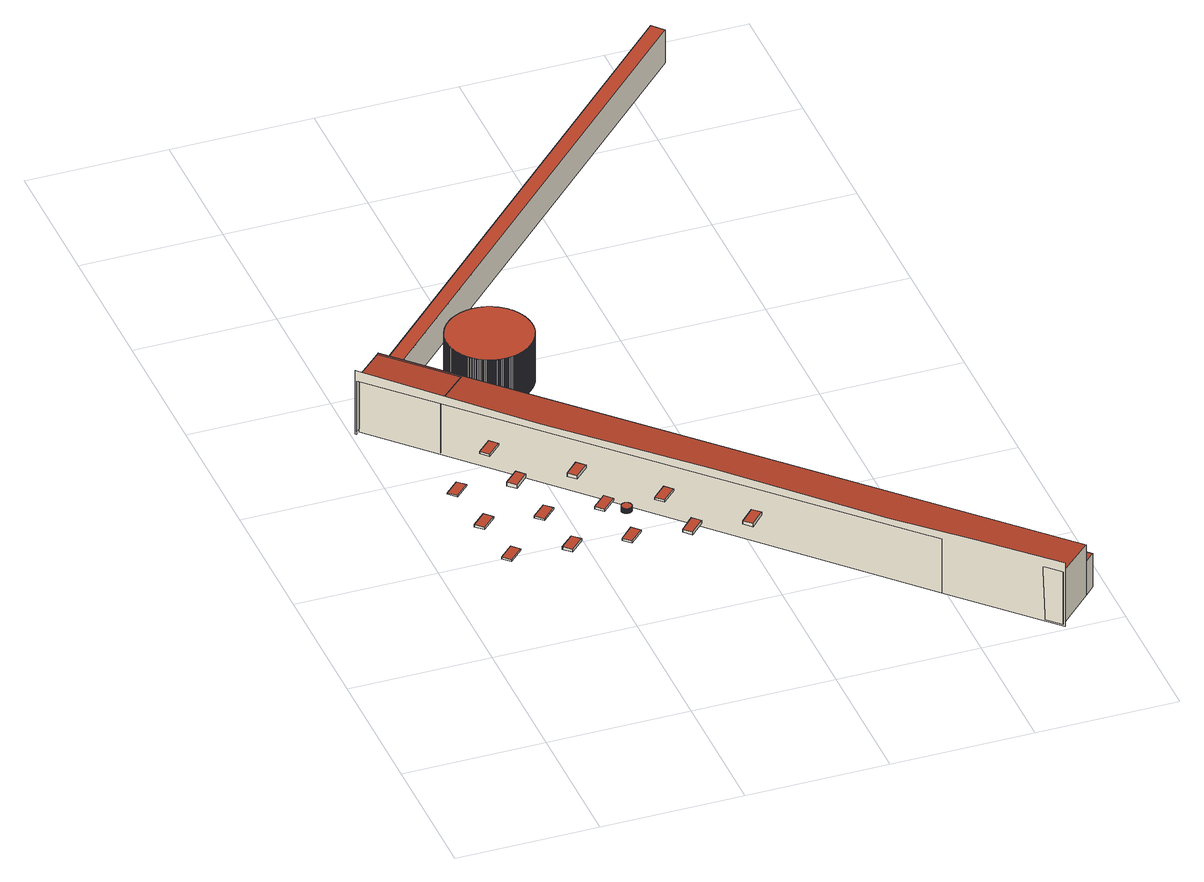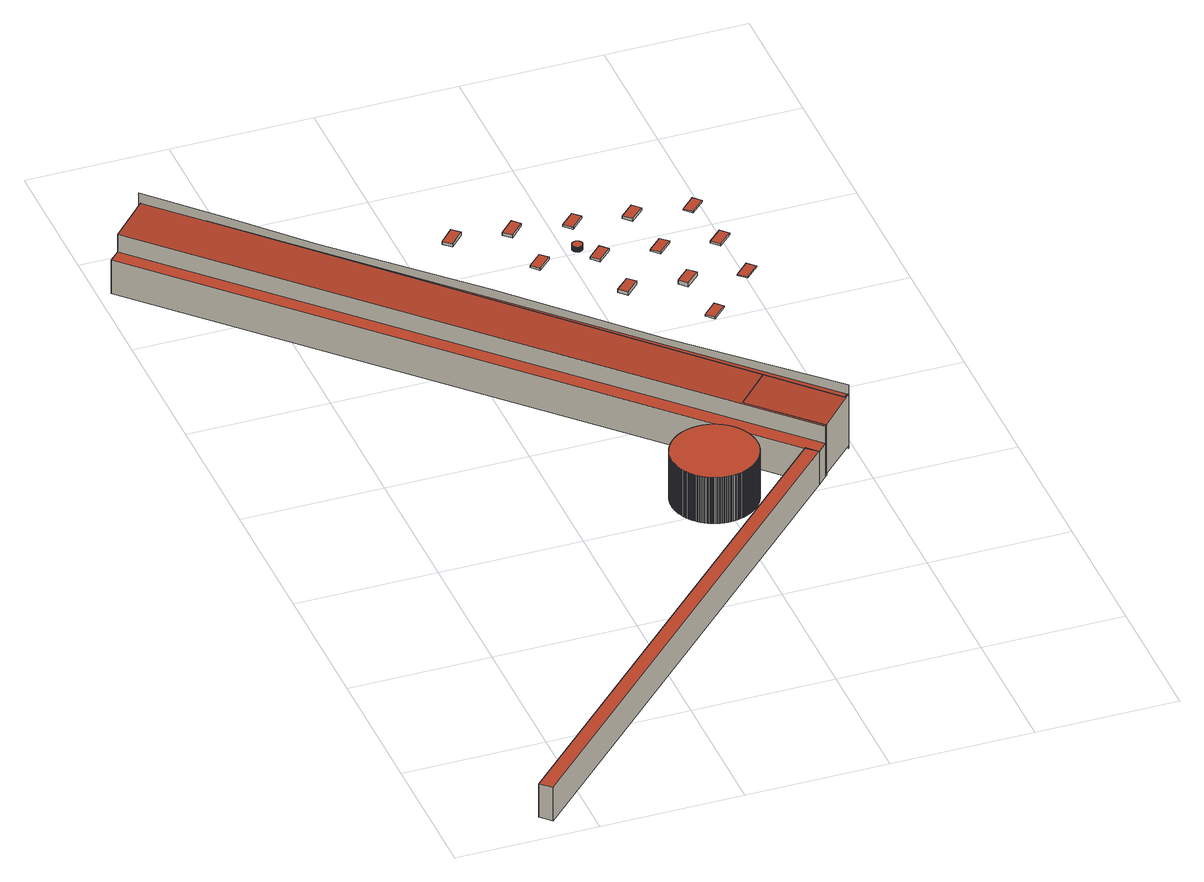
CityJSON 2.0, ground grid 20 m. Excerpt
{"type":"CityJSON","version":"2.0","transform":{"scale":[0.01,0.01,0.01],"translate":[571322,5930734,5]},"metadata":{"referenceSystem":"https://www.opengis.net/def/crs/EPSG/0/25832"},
"CityObjects":{
"building1":{"type":"Building","attributes":{"Grundfläche 2D":"11130.910381","Grundhöhe NN":"5.009"},"children":["building1-1","building1-2","building1-3","building1-4","building1-5","building1-6","building1-7","building1-8","building1-9","building1-10","building1-11","building1-12","building1-13","building1-14"],"geometry":[{"type":"MultiSurface","lod":"3","boundaries":[[[0,1,2,3,4,5]],[[2,1,6,3]],[[6,7,8,9,10,11,12,13,14,15,16,4,3]]],"semantics":{"surfaces":[{"type":"WallSurface"},{"type":"RoofSurface"}],"values":[0,1,0]}}]},
"building1-1":{"type":"BuildingInstallation","parents":["building1"],"geometry":[{"type":"MultiSurface","lod":"3","boundaries":[[[17,18,19,20]],[[20,19,21,22]],[[17,20,22,23]],[[18,17,23,24]],[[19,18,24,21]]],"semantics":{"surfaces":[{"type":"RoofSurface"},{"type":"WallSurface"}],"values":[0,1,1,1,1]}}]},
"building1-2":{"type":"BuildingInstallation","parents":["building1"],"geometry":[{"type":"MultiSurface","lod":"3","boundaries":[[[25,26,27,28]],[[28,27,29,30]],[[25,28,30,31]],[[26,25,31,32]],[[27,26,32,29]]],"semantics":{"surfaces":[{"type":"RoofSurface"},{"type":"WallSurface"}],"values":[0,1,1,1,1]}}]},
"building1-3":{"type":"BuildingInstallation","parents":["building1"],"geometry":[{"type":"MultiSurface","lod":"3","boundaries":[[[33,34,35,36]],[[36,35,37,38]],[[33,36,38,39]],[[34,33,39,40]],[[35,34,40,37]]],"semantics":{"surfaces":[{"type":"RoofSurface"},{"type":"WallSurface"}],"values":[0,1,1,1,1]}}]},
"building1-4":{"type":"BuildingInstallation","parents":["building1"],"geometry":[{"type":"MultiSurface","lod":"3","boundaries":[[[41,42,43,44]],[[44,43,45,46]],[[41,44,46,47]],[[42,41,47,48]],[[43,42,48,45]]],"semantics":{"surfaces":[{"type":"RoofSurface"},{"type":"WallSurface"}],"values":[0,1,1,1,1]}}]},
"building1-5":{"type":"BuildingInstallation","parents":["building1"],"geometry":[{"type":"MultiSurface","lod":"3","boundaries":[[[49,50,51,52]],[[52,51,53,54]],[[49,52,54,55]],[[50,49,55,56]],[[51,50,56,53]]],"semantics":{"surfaces":[{"type":"RoofSurface"},{"type":"WallSurface"}],"values":[0,1,1,1,1]}}]},
"building1-6":{"type":"BuildingInstallation","parents":["building1"],"geometry":[{"type":"MultiSurface","lod":"3","boundaries":[[[57,58,59,60]],[[60,59,61,62]],[[57,60,62,63]],[[58,57,63,64]],[[59,58,64,61]]],"semantics":{"surfaces":[{"type":"RoofSurface"},{"type":"WallSurface"}],"values":[0,1,1,1,1]}}]},
"building1-7":{"type":"BuildingInstallation","parents":["building1"],"geometry":[{"type":"MultiSurface","lod":"3","boundaries":[[[65,66,67,68]],[[68,67,69,70]],[[70,71,65,68]],[[71,72,66,65]],[[67,66,72,69]]],"semantics":{"surfaces":[{"type":"RoofSurface"},{"type":"WallSurface"}],"values":[0,1,1,1,1]}}]},
"building1-8":{"type":"BuildingInstallation","parents":["building1"],"geometry":[{"type":"MultiSurface","lod":"3","boundaries":[[[73,74,75,76]],[[76,75,77,78]],[[73,76,78,79]],[[74,73,79,80]],[[75,74,80,77]]],"semantics":{"surfaces":[{"type":"RoofSurface"},{"type":"WallSurface"}],"values":[0,1,1,1,1]}}]},
"building1-9":{"type":"BuildingInstallation","parents":["building1"],"geometry":[{"type":"MultiSurface","lod":"3","boundaries":[[[81,82,83,84]],[[84,83,85,86]],[[81,84,86,87]],[[82,81,87,88]],[[83,82,88,85]]],"semantics":{"surfaces":[{"type":"RoofSurface"},{"type":"WallSurface"}],"values":[0,1,1,1,1]}}]},
"building1-10":{"type":"BuildingInstallation","parents":["building1"],"geometry":[{"type":"MultiSurface","lod":"3","boundaries":[[[89,90,91,92,93,94,95,96,97,98,99,100,101,102,103,104,105,106,107,108,109,110,111,112,113,114,115,116,117,118,119,120,121,122,123,124,125,126,127,128,129,130,131,132,133,134,135,136,137,138,139,140,141,142,143,144,145,146,147,148,149,150,151,152,153,154,155,156,157,158,159,160,161,162,163,164,165,166,167,168,169,170,171,172,173,174,175,176,177,178,179,180,181,182,183,184,185,186,187,188,189,190,191,192,193,194,195,196,197,198,199,200,201,202,203,204,205,206,207,208,209,210,211,212,213,214,215,216,217,218,219,220,221,222,223,224,225,226,227,228,229,230,231,232,233,234,235,236,237,238,239,240,241,242,243,244,245,246,247,248,249,250,251]],[[252,253,92,91]],[[253,254,255,94,93,92]],[[255,256,257,96,95,94]],[[257,258,97,96]],[[259,260,240,239]],[[260,261,241,240]],[[261,262,242,241]],[[262,263,264,244,243,242]],[[264,265,266,246,245,244]],[[266,267,268,269,249,248,247,246]],[[269,270,250,249]],[[270,271,251,250]],[[271,272,89,251]],[[272,273,90,89]],[[273,252,91,90]],[[258,274,98,97]],[[274,275,99,98]],[[275,276,100,99]],[[276,277,101,100]],[[277,278,102,101]],[[278,279,103,102]],[[279,280,104,103]],[[280,281,105,104]],[[281,282,106,105]],[[282,283,107,106]],[[283,284,108,107]],[[284,285,109,108]],[[285,286,110,109]],[[286,287,111,110]],[[287,288,112,111]],[[288,289,113,112]],[[289,290,114,113]],[[290,291,292,116,115,114]],[[292,293,117,116]],[[293,294,295,119,118,117]],[[295,296,120,119]],[[296,297,121,120]],[[297,298,299,123,122,121]],[[299,300,124,123]],[[300,301,125,124]],[[301,302,126,125]],[[302,303,127,126]],[[303,304,128,127]],[[304,305,129,128]],[[305,306,130,129]],[[306,307,131,130]],[[307,308,132,131]],[[308,309,133,132]],[[309,310,134,133]],[[310,311,135,134]],[[311,312,136,135]],[[312,313,137,136]],[[313,314,138,137]],[[314,315,139,138]],[[315,316,140,139]],[[316,317,141,140]],[[317,318,142,141]],[[318,319,143,142]],[[319,320,144,143]],[[320,321,145,144]],[[321,322,146,145]],[[322,323,147,146]],[[323,324,148,147]],[[324,325,149,148]],[[325,326,150,149]],[[326,327,151,150]],[[327,328,152,151]],[[328,329,153,152]],[[329,330,154,153]],[[330,331,332,156,155,154]],[[332,333,157,156]],[[333,334,158,157]],[[334,335,159,158]],[[335,336,160,159]],[[336,337,338,162,161,160]],[[338,339,163,162]],[[339,340,164,163]],[[340,341,342,166,165,164]],[[342,343,344,168,167,166]],[[344,345,169,168]],[[345,346,170,169]],[[346,347,171,170]],[[347,348,172,171]],[[348,349,173,172]],[[349,350,351,175,174,173]],[[351,352,353,177,176,175]],[[353,354,178,177]],[[354,355,179,178]],[[355,356,180,179]],[[356,357,181,180]],[[357,358,182,181]],[[358,359,183,182]],[[359,360,184,183]],[[360,361,185,184]],[[361,362,186,185]],[[362,363,187,186]],[[363,364,188,187]],[[364,365,189,188]],[[365,366,190,189]],[[366,367,191,190]],[[367,368,192,191]],[[368,369,193,192]],[[369,370,194,193]],[[370,371,195,194]],[[371,372,196,195]],[[372,373,197,196]],[[373,374,198,197]],[[374,375,199,198]],[[375,376,200,199]],[[376,377,201,200]],[[377,378,202,201]],[[378,379,203,202]],[[379,380,381,205,204,203]],[[381,382,206,205]],[[382,383,207,206]],[[383,384,208,207]],[[384,385,209,208]],[[385,386,210,209]],[[386,387,211,210]],[[387,388,212,211]],[[388,389,390,214,213,212]],[[390,391,215,214]],[[391,392,393,217,216,215]],[[393,394,218,217]],[[394,395,219,218]],[[395,396,220,219]],[[396,397,221,220]],[[397,398,222,221]],[[398,399,223,222]],[[399,400,224,223]],[[400,401,225,224]],[[401,402,226,225]],[[402,403,227,226]],[[403,404,228,227]],[[404,405,229,228]],[[405,406,230,229]],[[406,407,231,230]],[[407,408,232,231]],[[408,409,233,232]],[[409,410,234,233]],[[410,411,412,236,235,234]],[[412,413,237,236]],[[413,414,238,237]],[[414,259,239,238]]],"semantics":{"surfaces":[{"type":"RoofSurface"},{"type":"WallSurface"}],"values":[0,1,1,1,1,1,1,1,1,1,1,1,1,1,1,1,1,1,1,1,1,1,1,1,1,1,1,1,1,1,1,1,1,1,1,1,1,1,1,1,1,1,1,1,1,1,1,1,1,1,1,1,1,1,1,1,1,1,1,1,1,1,1,1,1,1,1,1,1,1,1,1,1,1,1,1,1,1,1,1,1,1,1,1,1,1,1,1,1,1,1,1,1,1,1,1,1,1,1,1,1,1,1,1,1,1,1,1,1,1,1,1,1,1,1,1,1,1,1,1,1,1,1,1,1,1,1,1,1,1,1,1,1,1,1,1,1,1,1,1,1,1,1,1,1]}}]},
"building1-11":{"type":"BuildingInstallation","parents":["building1"],"geometry":[{"type":"MultiSurface","lod":"3","boundaries":[[[415,416,417,418]],[[418,417,419,420]],[[415,418,420,421]],[[416,415,421,422]],[[417,416,422,419]]],"semantics":{"surfaces":[{"type":"RoofSurface"},{"type":"WallSurface"}],"values":[0,1,1,1,1]}}]},
"building1-12":{"type":"BuildingInstallation","parents":["building1"],"geometry":[{"type":"MultiSurface","lod":"3","boundaries":[[[423,424,425,426]],[[426,425,427,428]],[[423,426,428,429]],[[424,423,429,430]],[[425,424,430,427]]],"semantics":{"surfaces":[{"type":"RoofSurface"},{"type":"WallSurface"}],"values":[0,1,1,1,1]}}]},
"building1-13":{"type":"BuildingInstallation","parents":["building1"],"geometry":[{"type":"MultiSurface","lod":"3","boundaries":[[[431,432,433,434]],[[434,433,435,436]],[[431,434,436,437]],[[432,431,437,438]],[[433,432,438,435]]],"semantics":{"surfaces":[{"type":"RoofSurface"},{"type":"WallSurface"}],"values":[0,1,1,1,1]}}]},
"building1-14":{"type":"BuildingInstallation","parents":["building1"],"geometry":[{"type":"MultiSurface","lod":"3","boundaries":[[[439,440,441,442]],[[442,441,443,444]],[[439,442,444,445]],[[440,439,445,446]],[[441,440,446,443]]],"semantics":{"surfaces":[{"type":"RoofSurface"},{"type":"WallSurface"}],"values":[0,1,1,1,1]}}]},
"building2":{"type":"Building","attributes":{"Grundfläche 2D":"74.573396","Grundhöhe NN":"5.490"},"geometry":[{"type":"Solid","lod":"3","boundaries":[[[[2,447,448,449,6,1]],[[449,448,450,451]],[[6,449,451,452]],[[1,6,452,453]],[[2,1,453,454]],[[447,2,454,455]],[[448,447,455,450]],[[453,452,451,450,455,454]]]],"semantics":{"surfaces":[{"type":"RoofSurface"},{"type":"WallSurface"},{"type":"GroundSurface"}],"values":[[0,1,1,1,1,1,1,2]]}}]},
"building3":{"type":"Building","attributes":{"Grundfläche 2D":"110.062876","Grundhöhe NN":"5.525"},"geometry":[{"type":"MultiSurface","lod":"3","boundaries":[[[456,457,458,459,460,461,462,463,464,465,466,467,468,469,470,471,472,473,474,475,476,477,478,479,480,481,482,483,484,485,486,487,488,489,490,491,492,493,494,495,496,497,498,499,500,501,502,503,504,505,506,507,508,509,510,511,512,513,514,515,516,517,518,519,520,521,522,523,524,525,526,527,528,529,530,531,532,533,534,535,536,537,538,539,540,541,542,543,544,545,546,547,548,549,550,551,552,553,554,555,556,557,558,559,560,561,562,563,564,565,566,567,568,569,570,571,572,573,574,575,576,577,578,579,580,581,582,583,584,585,586,587,588,589,590,591,592,593,594,595,596,597,598,599,600,601,602,603,604,605,606,607,608,609,610,611,612,613,614,615,616,617,618,619,620,621,622,623,624,625,626,627,628,629,630,631,632,633,634,635,636,637,638,639,640,641,642,643,644,645,646,647,648,649,650,651,652,653,654,655,656,657,658,659,660,661,662,663,664,665,666,667,668,669,670,671,672,673,674,675,676,677,678,679,680,681,682,683,684,685,686,687,688,689,690,691,692,693,694,695,696,697,698,699,700,701,702,703,704,705,706,707,708,709,710,711,712,713,714,715,716,717,718,719,720,721,722,723,724,725,726,727,728,729,730,731,732,733,734,735,736,737,738,739,740,741,742,743,744,745,746,747,748,749,750,751,752,753,754,755,756,757,758,759,760,761,762,763,764,765,766,767,768,769,770,771,772,773,774,775,776,777,778,779,780,781,782,783,784,785,786,787,788,789,790,791,792,793,794,795,796,797,798,799,800,801,802,803,804,805,806,807,808,809,810,811,812,813,814,815,816,817,818,819,820,821,822,823,824,825,826,827,828,829,830,831,832,833,834,835,836,837,838,839,840,841,842,843,844,845,846,847,848,849,850,851,852,853,854,855,856,857,858,859,860,861,862,863,864,865,866,867,868,869,870,871,872,873,874,875,876,877,878,879,880,881,882,883,884,885,886,887,888,889,890,891,892,893,894,895,896,897,898,899,900,901,902,903,904,905,906,907,908,909,910,911,912,913,914,915,916,917,918,919,920,921,922,923,924,925,926,927,928,929,930,931,932,933,934,935,936]],[[937,463,462,461,460,938,939,940]],[[941,465,464,463,937,942]],[[943,944,466,465,941,945]],[[946,468,467,944,943,947]],[[948,470,469,468,946,949]],[[471,470,948,950]],[[472,471,950,951]],[[473,472,951,952]],[[474,473,952,953]],[[954,476,475,474,953,955]],[[956,478,477,476,954,957]],[[958,911,910,909,959,960]],[[961,962,963,915,914,913,912,911,958,964]],[[965,917,916,915,963,966]],[[918,917,965,967]],[[968,920,919,918,967,969]],[[921,920,968,970]],[[971,923,922,921,970,972]],[[924,923,971,973]],[[974,926,925,924,973,975]],[[976,928,927,926,974,977]],[[978,930,929,928,976,979]],[[931,930,978,980]],[[981,933,932,931,980,982]],[[934,933,981,983]],[[984,936,935,934,983,985]],[[986,457,456,936,984,987]],[[458,457,986,988]],[[459,458,988,989]],[[460,459,989,938]],[[479,478,956,990]],[[991,481,480,479,990,992]],[[482,481,991,993]],[[483,482,993,994]],[[995,485,484,483,994,996]],[[486,485,995,997]],[[998,488,487,486,997,999]],[[1000,1001,491,490,489,488,998,1002]],[[1003,493,492,491,1001,1004]],[[1005,1006,1007,497,496,495,494,493,1003,1008]],[[1009,499,498,497,1007,1010]],[[1011,501,500,499,1009,1012]],[[1013,1014,504,503,502,501,1011,1015]],[[1016,506,505,504,1014,1017]],[[1018,1019,1020,510,509,508,507,506,1016,1021]],[[1022,512,511,510,1020,1023]],[[1024,514,513,512,1022,1025]],[[1026,1027,517,516,515,514,1024,1028]],[[1029,1030,520,519,518,517,1027,1031]],[[1032,1033,523,522,521,520,1030,1034]],[[524,523,1033,1035]],[[1036,526,525,524,1035,1037]],[[1038,1039,529,528,527,526,1036,1040]],[[1041,1042,532,531,530,529,1039,1043]],[[1044,1045,1046,536,535,534,533,532,1042,1047]],[[1048,1049,539,538,537,536,1046,1050]],[[540,539,1049,1051]],[[541,540,1051,1052]],[[1053,543,542,541,1052,1054]],[[1055,545,544,543,1053,1056]],[[1057,1058,548,547,546,545,1055,1059]],[[549,548,1058,1060]],[[550,549,1060,1061]],[[551,550,1061,1062]],[[1063,553,552,551,1062,1064]],[[1065,555,554,553,1063,1066]],[[556,555,1065,1067]],[[557,556,1067,1068]],[[558,557,1068,1069]],[[559,558,1069,1070]],[[560,559,1070,1071]],[[1072,1073,1074,564,563,562,561,560,1071,1075]],[[1076,566,565,564,1074,1077]],[[567,566,1076,1078]],[[1079,569,568,567,1078,1080]],[[570,569,1079,1081]],[[1082,572,571,570,1081,1083]],[[573,572,1082,1084]],[[1085,1086,576,575,574,573,1084,1087]],[[577,576,1086,1088]],[[578,577,1088,1089]],[[579,578,1089,1090]],[[580,579,1090,1091]],[[581,580,1091,1092]],[[582,581,1092,1093]],[[583,582,1093,1094]],[[584,583,1094,1095]],[[585,584,1095,1096]],[[586,585,1096,1097]],[[587,586,1097,1098]],[[588,587,1098,1099]],[[1100,590,589,588,1099,1101]],[[591,590,1100,1102]],[[1103,1104,594,593,592,591,1102,1105]],[[595,594,1104,1106]],[[596,595,1106,1107]],[[1108,598,597,596,1107,1109]],[[1110,600,599,598,1108,1111]],[[601,600,1110,1112]],[[1113,603,602,601,1112,1114]],[[1115,605,604,603,1113,1116]],[[1117,607,606,605,1115,1118]],[[1119,609,608,607,1117,1120]],[[610,609,1119,1121]],[[611,610,1121,1122]],[[1123,613,612,611,1122,1124]],[[1125,615,614,613,1123,1126]],[[616,615,1125,1127]],[[1128,618,617,616,1127,1129]],[[619,618,1128,1130]],[[1131,621,620,619,1130,1132]],[[622,621,1131,1133]],[[1134,624,623,622,1133,1135]],[[625,624,1134,1136]],[[1137,627,626,625,1136,1138]],[[1139,629,628,627,1137,1140]],[[1141,631,630,629,1139,1142]],[[1143,633,632,631,1141,1144]],[[1145,635,634,633,1143,1146]],[[1147,637,636,635,1145,1148]],[[1149,639,638,637,1147,1150]],[[640,639,1149,1151]],[[1152,642,641,640,1151,1153]],[[1154,644,643,642,1152,1155]],[[1156,646,645,644,1154,1157]],[[1158,648,647,646,1156,1159]],[[1160,650,649,648,1158,1161]],[[1162,652,651,650,1160,1163]],[[653,652,1162,1164]],[[654,653,1164,1165]],[[1166,656,655,654,1165,1167]],[[1168,658,657,656,1166,1169]],[[1170,660,659,658,1168,1171]],[[661,660,1170,1172]],[[662,661,1172,1173]],[[663,662,1173,1174]],[[664,663,1174,1175]],[[1176,666,665,664,1175,1177]],[[667,666,1176,1178]],[[1179,669,668,667,1178,1180]],[[1181,671,670,669,1179,1182]],[[1183,673,672,671,1181,1184]],[[1185,675,674,673,1183,1186]],[[1187,677,676,675,1185,1188]],[[678,677,1187,1189]],[[1190,1191,681,680,679,678,1189,1192]],[[682,681,1191,1193]],[[683,682,1193,1194]],[[684,683,1194,1195]],[[685,684,1195,1196]],[[686,685,1196,1197]],[[1198,1199,689,688,687,686,1197,1200]],[[1201,1202,692,691,690,689,1199,1203]],[[693,692,1202,1204]],[[694,693,1204,1205]],[[695,694,1205,1206]],[[696,695,1206,1207]],[[697,696,1207,1208]],[[698,697,1208,1209]],[[699,698,1209,1210]],[[700,699,1210,1211]],[[701,700,1211,1212]],[[702,701,1212,1213]],[[703,702,1213,1214]],[[704,703,1214,1215]],[[705,704,1215,1216]],[[706,705,1216,1217]],[[707,706,1217,1218]],[[708,707,1218,1219]],[[709,708,1219,1220]],[[710,709,1220,1221]],[[1222,1223,1224,714,713,712,711,710,1221,1225]],[[715,714,1224,1226]],[[716,715,1226,1227]],[[1228,718,717,716,1227,1229]],[[719,718,1228,1230]],[[720,719,1230,1231]],[[721,720,1231,1232]],[[722,721,1232,1233]],[[723,722,1233,1234]],[[724,723,1234,1235]],[[725,724,1235,1236]],[[726,725,1236,1237]],[[1238,728,727,726,1237,1239]],[[729,728,1238,1240]],[[730,729,1240,1241]],[[1242,1243,733,732,731,730,1241,1244]],[[1245,1246,1247,737,736,735,734,733,1243,1248]],[[1249,1250,1251,741,740,739,738,737,1247,1252]],[[1253,1254,744,743,742,741,1251,1255]],[[1256,1257,1258,748,747,746,745,744,1254,1259]],[[1260,750,749,748,1258,1261]],[[1262,1263,753,752,751,750,1260,1264]],[[1265,1266,756,755,754,753,1263,1267]],[[1268,758,757,756,1266,1269]],[[759,758,1268,1270]],[[1271,761,760,759,1270,1272]],[[1273,763,762,761,1271,1274]],[[1275,765,764,763,1273,1276]],[[1277,767,766,765,1275,1278]],[[768,767,1277,1279]],[[769,768,1279,1280]],[[1281,771,770,769,1280,1282]],[[1283,773,772,771,1281,1284]],[[1285,775,774,773,1283,1286]],[[1287,777,776,775,1285,1288]],[[1289,779,778,777,1287,1290]],[[780,779,1289,1291]],[[1292,782,781,780,1291,1293]],[[1294,784,783,782,1292,1295]],[[1296,786,785,784,1294,1297]],[[787,786,1296,1298]],[[1299,789,788,787,1298,1300]],[[1301,791,790,789,1299,1302]],[[1303,793,792,791,1301,1304]],[[794,793,1303,1305]],[[1306,1307,797,796,795,794,1305,1308]],[[1309,799,798,797,1307,1310]],[[1311,801,800,799,1309,1312]],[[1313,803,802,801,1311,1314]],[[1315,805,804,803,1313,1316]],[[1317,807,806,805,1315,1318]],[[808,807,1317,1319]],[[1320,810,809,808,1319,1321]],[[811,810,1320,1322]],[[812,811,1322,1323]],[[813,812,1323,1324]],[[814,813,1324,1325]],[[815,814,1325,1326]],[[816,815,1326,1327]],[[817,816,1327,1328]],[[818,817,1328,1329]],[[819,818,1329,1330]],[[1331,1332,1333,823,822,821,820,819,1330,1334]],[[1335,1336,826,825,824,823,1333,1337]],[[827,826,1336,1338]],[[828,827,1338,1339]],[[829,828,1339,1340]],[[830,829,1340,1341]],[[831,830,1341,1342]],[[832,831,1342,1343]],[[1344,834,833,832,1343,1345]],[[1346,1347,837,836,835,834,1344,1348]],[[838,837,1347,1349]],[[839,838,1349,1350]],[[840,839,1350,1351]],[[1352,1353,843,842,841,840,1351,1354]],[[1355,845,844,843,1353,1356]],[[1357,847,846,845,1355,1358]],[[1359,1360,850,849,848,847,1357,1361]],[[851,850,1360,1362]],[[852,851,1362,1363]],[[853,852,1363,1364]],[[1365,1366,856,855,854,853,1364,1367]],[[1368,858,857,856,1366,1369]],[[1370,1371,861,860,859,858,1368,1372]],[[1373,1374,864,863,862,861,1371,1375]],[[1376,1377,867,866,865,864,1374,1378]],[[868,867,1377,1379]],[[869,868,1379,1380]],[[1381,871,870,869,1380,1382]],[[872,871,1381,1383]],[[873,872,1383,1384]],[[1385,1386,876,875,874,873,1384,1387]],[[1388,878,877,876,1386,1389]],[[1390,880,879,878,1388,1391]],[[1392,882,881,880,1390,1393]],[[1394,1395,1396,886,885,884,883,882,1392,1397]],[[1398,888,887,886,1396,1399]],[[1400,1401,891,890,889,888,1398,1402]],[[892,891,1401,1403]],[[1404,1405,895,894,893,892,1403,1406]],[[1407,897,896,895,1405,1408]],[[1409,899,898,897,1407,1410]],[[1411,1412,902,901,900,899,1409,1413]],[[903,902,1412,1414]],[[1415,905,904,903,1414,1416]],[[1417,907,906,905,1415,1418]],[[959,909,908,907,1417,1419]],[[976,977,974,975,973,971,972,970,968,969,967,965,966,963,962,961,964,958,960,959,1419,1417,1418,1415,1416,1414,1412,1411,1413,1409,1410,1407,1408,1405,1404,1406,1403,1401,1400,1402,1398,1399,1396,1395,1394,1397,1392,1393,1390,1391,1388,1389,1386,1385,1387,1384,1383,1381,1382,1380,1379,1377,1376,1378,1374,1373,1375,1371,1370,1372,1368,1369,1366,1365,1367,1364,1363,1362,1360,1359,1361,1357,1358,1355,1356,1353,1352,1354,1351,1350,1349,1347,1346,1348,1344,1345,1343,1342,1341,1340,1339,1338,1336,1335,1337,1333,1332,1331,1334,1330,1329,1328,1327,1326,1325,1324,1323,1322,1320,1321,1319,1317,1318,1315,1316,1313,1314,1311,1312,1309,1310,1307,1306,1308,1305,1303,1304,1301,1302,1299,1300,1298,1296,1297,1294,1295,1292,1293,1291,1289,1290,1287,1288,1285,1286,1283,1284,1281,1282,1280,1279,1277,1278,1275,1276,1273,1274,1271,1272,1270,1268,1269,1266,1265,1267,1263,1262,1264,1260,1261,1258,1257,1256,1259,1254,1253,1255,1251,1250,1249,1252,1247,1246,1245,1248,1243,1242,1244,1241,1240,1238,1239,1237,1236,1235,1234,1233,1232,1231,1230,1228,1229,1227,1226,1224,1223,1222,1225,1221,1220,1219,1218,1217,1216,1215,1214,1213,1212,1211,1210,1209,1208,1207,1206,1205,1204,1202,1201,1203,1199,1198,1200,1197,1196,1195,1194,1193,1191,1190,1192,1189,1187,1188,1185,1186,1183,1184,1181,1182,1179,1180,1178,1176,1177,1175,1174,1173,1172,1170,1171,1168,1169,1166,1167,1165,1164,1162,1163,1160,1161,1158,1159,1156,1157,1154,1155,1152,1153,1151,1149,1150,1147,1148,1145,1146,1143,1144,1141,1142,1139,1140,1137,1138,1136,1134,1135,1133,1131,1132,1130,1128,1129,1127,1125,1126,1123,1124,1122,1121,1119,1120,1117,1118,1115,1116,1113,1114,1112,1110,1111,1108,1109,1107,1106,1104,1103,1105,1102,1100,1101,1099,1098,1097,1096,1095,1094,1093,1092,1091,1090,1089,1088,1086,1085,1087,1084,1082,1083,1081,1079,1080,1078,1076,1077,1074,1073,1072,1075,1071,1070,1069,1068,1067,1065,1066,1063,1064,1062,1061,1060,1058,1057,1059,1055,1056,1053,1054,1052,1051,1049,1048,1050,1046,1045,1044,1047,1042,1041,1043,1039,1038,1040,1036,1037,1035,1033,1032,1034,1030,1029,1031,1027,1026,1028,1024,1025,1022,1023,1020,1019,1018,1021,1016,1017,1014,1013,1015,1011,1012,1009,1010,1007,1006,1005,1008,1003,1004,1001,1000,1002,998,999,997,995,996,994,993,991,992,990,956,957,954,955,953,952,951,950,948,949,946,947,945,941,942,937,940,939,938,989,988,986,987,984,985,983,981,982,980,978,979]]],"semantics":{"surfaces":[{"type":"RoofSurface"},{"type":"WallSurface"},{"type":"GroundSurface"}],"values":[0,1,1,1,1,1,1,1,1,1,1,1,1,1,1,1,1,1,1,1,1,1,1,1,1,1,1,1,1,1,1,1,1,1,1,1,1,1,1,1,1,1,1,1,1,1,1,1,1,1,1,1,1,1,1,1,1,1,1,1,1,1,1,1,1,1,1,1,1,1,1,1,1,1,1,1,1,1,1,1,1,1,1,1,1,1,1,1,1,1,1,1,1,1,1,1,1,1,1,1,1,1,1,1,1,1,1,1,1,1,1,1,1,1,1,1,1,1,1,1,1,1,1,1,1,1,1,1,1,1,1,1,1,1,1,1,1,1,1,1,1,1,1,1,1,1,1,1,1,1,1,1,1,1,1,1,1,1,1,1,1,1,1,1,1,1,1,1,1,1,1,1,1,1,1,1,1,1,1,1,1,1,1,1,1,1,1,1,1,1,1,1,1,1,1,1,1,1,1,1,1,1,1,1,1,1,1,1,1,1,1,1,1,1,1,1,1,1,1,1,1,1,1,1,1,1,1,1,1,1,1,1,1,1,1,1,1,1,1,1,1,1,1,1,1,1,1,1,1,1,1,1,1,1,1,1,1,1,1,1,1,1,1,1,1,1,1,1,1,1,1,1,1,1,1,1,1,1,1,1,2]}}]},
"building4":{"type":"Building","attributes":{"Grundfläche 2D":"995.498717","Grundhöhe NN":"5.182"},"geometry":[{"type":"Solid","lod":"3","boundaries":[[[[1420,1421,1422,1423]],[[1423,1424,1420]],[[2,3,1425,1426,1427,448,447]],[[1420,1428,1429,1430,1431,1432]],[[1421,1420,1433,1434]],[[1428,1420,1424]],[[1422,1421,1434,1435]],[[1422,1435,1436,1429,1423]],[[1423,1429,1428,1424]],[[1426,1431,1430,1427]],[[1427,1430,1437,1438,448]],[[447,448,1438,1439]],[[2,447,1439,1440]],[[1441,1425,3,2,1440,1442]],[[1425,1441,1443,1431,1426]],[[1432,1431,1443,1444]],[[1420,1432,1444,1433]],[[1430,1429,1436,1437]],[[1441,1442,1440,1439,1438,1437,1436,1435,1434,1433,1444,1443]]]],"semantics":{"surfaces":[{"type":"RoofSurface"},{"type":"WallSurface"},{"type":"GroundSurface"}],"values":[[0,0,0,0,1,1,1,1,1,1,1,1,1,1,1,1,1,1,2]]}}]}
},
"vertices":[
[128,7288,1],[128,7288,853],[945,6455,853],[5949,1323,856],[5949,1323,1],[945,6455,1],[79,7240,856],[79,7240,1],[61,7258,1],[61,7258,1012],[79,7240,1012],[1922,5383,960],[3659,3631,992],[5401,1875,960],[6274,996,992],[7188,74,1012],[7188,74,1],
[602,2940,995],[407,2750,995],[510,2645,995],[705,2835,995],[510,2645,972],[705,2835,972],[602,2940,970],[407,2750,970],
[522,3736,995],[328,3546,995],[431,3441,995],[625,3631,995],[431,3441,964],[625,3631,964],[522,3736,962],[328,3546,962],
[446,4531,985],[252,4341,985],[355,4236,985],[549,4426,985],[355,4236,965],[549,4426,965],[446,4531,968],[252,4341,968],
[1406,2847,1020],[1214,2661,1020],[1317,2555,1020],[1509,2742,1020],[1317,2555,981],[1509,2742,981],[1406,2847,979],[1214,2661,979],
[1314,3642,1000],[1119,3452,1000],[1222,3347,1000],[1417,3537,1000],[1222,3347,972],[1417,3537,972],[1314,3642,970],[1119,3452,970],
[1228,4436,1022],[1037,4249,1022],[1140,4144,1022],[1331,4330,1022],[1140,4144,964],[1331,4330,964],[1228,4436,962],[1037,4249,962],
[1149,5229,995],[955,5039,995],[1058,4934,995],[1252,5124,995],[1058,4934,965],[1252,5124,965],[1149,5229,968],[955,5039,968],
[2195,2758,1020],[2001,2567,1020],[2104,2462,1020],[2298,2653,1020],[2104,2462,989],[2298,2653,989],[2195,2758,987],[2001,2567,987],
[2111,3546,1015],[1916,3356,1015],[2019,3250,1015],[2214,3441,1015],[2019,3250,981],[2214,3441,981],[2111,3546,979],[1916,3356,979],
[2281,3246,1056],[2279,3246,1056],[2277,3245,1056],[2275,3245,1056],[2273,3245,1056],[2271,3244,1056],[2269,3243,1056],[2268,3243,1056],[2266,3242,1056],[2264,3241,1056],[2260,3240,1056],[2256,3238,1056],[2254,3236,1056],[2252,3235,1056],[2250,3234,1056],[2246,3231,1056],[2244,3230,1056],[2242,3228,1056],[2241,3226,1056],[2237,3223,1056],[2234,3219,1056],[2232,3217,1056],[2231,3215,1056],[2230,3213,1056],[2228,3210,1056],[2227,3208,1056],[2226,3206,1056],[2225,3204,1056],[2224,3201,1056],[2222,3196,1056],[2222,3194,1056],[2221,3191,1056],[2220,3186,1056],[2220,3184,1056],[2219,3181,1056],[2219,3176,1056],[2219,3174,1056],[2219,3171,1056],[2219,3169,1056],[2220,3164,1056],[2220,3162,1056],[2221,3159,1056],[2222,3157,1056],[2224,3150,1056],[2225,3148,1056],[2225,3146,1056],[2226,3144,1056],[2228,3140,1056],[2231,3137,1056],[2232,3135,1056],[2233,3133,1056],[2235,3130,1056],[2237,3129,1056],[2238,3127,1056],[2239,3126,1056],[2241,3124,1056],[2242,3123,1056],[2244,3121,1056],[2245,3120,1056],[2247,3119,1056],[2249,3117,1056],[2250,3116,1056],[2254,3114,1056],[2258,3112,1056],[2262,3110,1056],[2265,3109,1056],[2267,3108,1056],[2269,3107,1056],[2271,3106,1056],[2274,3106,1056],[2279,3105,1056],[2281,3104,1056],[2286,3104,1056],[2289,3104,1056],[2291,3104,1056],[2294,3104,1056],[2296,3104,1056],[2299,3104,1056],[2302,3105,1056],[2304,3105,1056],[2307,3106,1056],[2309,3106,1056],[2312,3107,1056],[2314,3108,1056],[2316,3109,1056],[2319,3110,1056],[2321,3111,1056],[2323,3112,1056],[2326,3113,1056],[2328,3114,1056],[2330,3116,1056],[2332,3117,1056],[2334,3118,1056],[2336,3120,1056],[2338,3121,1056],[2339,3123,1056],[2343,3126,1056],[2346,3130,1056],[2349,3133,1056],[2351,3137,1056],[2352,3139,1056],[2353,3141,1056],[2354,3143,1056],[2355,3144,1056],[2356,3146,1056],[2357,3148,1056],[2357,3150,1056],[2358,3152,1056],[2359,3154,1056],[2359,3156,1056],[2360,3158,1056],[2360,3159,1056],[2361,3162,1056],[2361,3164,1056],[2361,3166,1056],[2362,3168,1056],[2362,3170,1056],[2362,3174,1056],[2362,3177,1056],[2362,3179,1056],[2362,3184,1056],[2361,3186,1056],[2361,3188,1056],[2360,3191,1056],[2360,3193,1056],[2359,3195,1056],[2358,3198,1056],[2358,3200,1056],[2357,3203,1056],[2356,3205,1056],[2355,3207,1056],[2354,3209,1056],[2352,3212,1056],[2351,3214,1056],[2349,3216,1056],[2348,3218,1056],[2346,3220,1056],[2345,3222,1056],[2343,3224,1056],[2341,3226,1056],[2339,3228,1056],[2337,3229,1056],[2335,3231,1056],[2333,3233,1056],[2331,3234,1056],[2329,3235,1056],[2327,3237,1056],[2325,3238,1056],[2323,3239,1056],[2320,3240,1056],[2318,3241,1056],[2316,3242,1056],[2314,3243,1056],[2309,3244,1056],[2307,3245,1056],[2305,3245,1056],[2302,3246,1056],[2300,3246,1056],[2298,3246,1056],[2296,3246,1056],[2294,3247,1056],[2289,3247,1056],[2285,3246,1056],[2277,3245,983],[2275,3245,983],[2273,3245,983],[2271,3244,983],[2269,3243,983],[2268,3243,983],[2266,3242,983],[2318,3241,984],[2316,3242,984],[2314,3243,984],[2309,3244,983],[2307,3245,983],[2305,3245,983],[2302,3246,983],[2300,3246,983],[2298,3246,983],[2296,3246,983],[2294,3247,983],[2289,3247,983],[2285,3246,983],[2281,3246,983],[2279,3246,983],[2264,3241,983],[2260,3240,983],[2256,3238,983],[2254,3236,983],[2252,3235,983],[2250,3234,983],[2246,3231,983],[2244,3230,983],[2242,3228,983],[2241,3226,983],[2237,3223,983],[2234,3219,983],[2232,3217,983],[2231,3215,983],[2230,3213,983],[2228,3210,983],[2227,3208,983],[2226,3206,983],[2225,3204,983],[2224,3201,983],[2222,3196,983],[2222,3194,983],[2221,3191,983],[2220,3186,983],[2220,3184,983],[2219,3181,983],[2219,3176,983],[2219,3174,983],[2219,3171,983],[2219,3169,983],[2220,3164,983],[2220,3162,983],[2221,3159,983],[2222,3157,984],[2224,3150,984],[2225,3148,984],[2225,3146,984],[2226,3144,984],[2228,3140,984],[2231,3137,984],[2232,3135,984],[2233,3133,984],[2235,3130,984],[2237,3129,984],[2238,3127,984],[2239,3126,984],[2241,3124,984],[2242,3123,984],[2244,3121,984],[2245,3120,984],[2247,3119,984],[2249,3117,984],[2250,3116,984],[2254,3114,984],[2258,3112,984],[2262,3110,984],[2265,3109,984],[2267,3108,984],[2269,3107,984],[2271,3106,984],[2274,3106,984],[2279,3105,984],[2281,3104,984],[2286,3104,984],[2289,3104,985],[2291,3104,985],[2294,3104,985],[2296,3104,985],[2299,3104,985],[2302,3105,985],[2304,3105,985],[2307,3106,985],[2309,3106,985],[2312,3107,985],[2314,3108,985],[2316,3109,985],[2319,3110,985],[2321,3111,985],[2323,3112,985],[2326,3113,985],[2328,3114,985],[2330,3116,985],[2332,3117,985],[2334,3118,985],[2336,3120,985],[2338,3121,985],[2339,3123,985],[2343,3126,985],[2346,3130,985],[2349,3133,985],[2351,3137,985],[2352,3139,985],[2353,3141,985],[2354,3143,985],[2355,3144,985],[2356,3146,985],[2357,3148,985],[2357,3150,985],[2358,3152,985],[2359,3154,985],[2359,3156,985],[2360,3158,985],[2360,3159,985],[2361,3162,985],[2361,3164,985],[2361,3166,985],[2362,3168,985],[2362,3170,985],[2362,3174,985],[2362,3177,985],[2362,3179,984],[2362,3184,984],[2361,3186,984],[2361,3188,984],[2360,3191,984],[2360,3193,984],[2359,3195,984],[2358,3198,984],[2358,3200,984],[2357,3203,984],[2356,3205,984],[2355,3207,984],[2354,3209,984],[2352,3212,984],[2351,3214,984],[2349,3216,984],[2348,3218,984],[2346,3220,984],[2345,3222,984],[2343,3224,984],[2341,3226,984],[2339,3228,984],[2337,3229,984],[2335,3231,984],[2333,3233,984],[2331,3234,984],[2329,3235,984],[2327,3237,984],[2325,3238,984],[2323,3239,984],[2320,3240,984],
[2027,4352,1022],[1836,4165,1022],[1939,4059,1022],[2130,4246,1022],[1939,4059,972],[2130,4246,972],[2027,4352,970],[1836,4165,970],
[2994,2663,1035],[2799,2460,1035],[2903,2360,1035],[3098,2563,1035],[2903,2360,987],[3098,2563,987],[2994,2663,989],[2799,2460,989],
[2908,3462,1020],[2713,3271,1020],[2816,3166,1020],[3011,3357,1020],[2816,3166,989],[3011,3357,989],[2908,3462,987],[2713,3271,987],
[3788,2570,1030],[3593,2367,1030],[3697,2267,1030],[3893,2470,1030],[3697,2267,979],[3893,2470,979],[3788,2570,981],[3593,2367,981],
[1390,6896,822],[550,7744,822],[61,7258,856],[550,7744,49],[61,7258,49],[79,7240,49],[128,7288,49],[945,6455,49],[1390,6896,49],
[2086,8318,782],[2077,8318,782],[2069,8318,782],[2053,8317,782],[2045,8317,782],[2037,8316,782],[2029,8315,782],[2021,8314,782],[2012,8313,782],[2004,8312,782],[1996,8311,782],[1980,8308,782],[1971,8306,782],[1963,8304,782],[1955,8303,782],[1938,8298,782],[1921,8294,782],[1904,8288,782],[1895,8285,782],[1887,8282,782],[1878,8279,782],[1869,8276,782],[1861,8272,782],[1852,8268,782],[1844,8265,782],[1835,8261,782],[1827,8257,782],[1818,8252,782],[1810,8248,782],[1801,8243,782],[1793,8238,782],[1784,8233,782],[1780,8231,782],[1776,8228,782],[1772,8226,782],[1768,8223,782],[1760,8217,782],[1756,8215,782],[1752,8212,782],[1747,8209,782],[1743,8206,782],[1739,8203,782],[1731,8197,782],[1723,8191,782],[1719,8188,782],[1715,8185,782],[1711,8181,782],[1708,8178,782],[1704,8175,782],[1696,8168,782],[1692,8165,782],[1689,8161,782],[1685,8158,782],[1681,8154,782],[1674,8147,782],[1670,8143,782],[1663,8136,782],[1656,8128,782],[1652,8124,782],[1648,8121,782],[1645,8117,782],[1642,8113,782],[1638,8109,782],[1635,8105,782],[1631,8101,782],[1628,8096,782],[1625,8092,782],[1622,8088,782],[1615,8080,782],[1606,8067,782],[1603,8063,782],[1600,8058,782],[1597,8054,782],[1594,8049,782],[1591,8045,782],[1588,8040,782],[1586,8036,782],[1583,8031,782],[1580,8027,782],[1577,8022,782],[1575,8017,782],[1572,8013,782],[1570,8008,782],[1567,8004,782],[1565,7999,782],[1562,7994,782],[1560,7989,782],[1553,7975,782],[1548,7965,782],[1544,7955,782],[1542,7950,782],[1540,7945,782],[1538,7940,782],[1536,7935,782],[1535,7930,782],[1533,7925,782],[1531,7920,782],[1529,7915,782],[1528,7910,782],[1526,7905,782],[1524,7900,782],[1523,7895,782],[1521,7890,782],[1517,7875,782],[1516,7870,782],[1515,7864,782],[1513,7859,782],[1512,7854,782],[1511,7849,782],[1510,7844,782],[1509,7839,782],[1508,7833,782],[1506,7823,782],[1505,7818,782],[1505,7813,782],[1503,7802,782],[1503,7797,782],[1502,7792,782],[1501,7787,782],[1501,7782,782],[1500,7776,782],[1500,7766,782],[1499,7756,782],[1499,7746,782],[1498,7730,782],[1498,7720,782],[1498,7710,782],[1499,7695,782],[1499,7690,782],[1500,7685,782],[1500,7680,782],[1501,7675,782],[1501,7670,782],[1502,7665,782],[1502,7660,782],[1503,7650,782],[1504,7645,782],[1505,7641,782],[1505,7636,782],[1508,7621,782],[1509,7612,782],[1511,7602,782],[1514,7593,782],[1516,7584,782],[1518,7575,782],[1521,7565,782],[1523,7556,782],[1526,7547,782],[1529,7539,782],[1532,7530,782],[1535,7521,782],[1538,7513,782],[1542,7504,782],[1545,7496,782],[1548,7488,782],[1556,7472,782],[1560,7464,782],[1564,7456,782],[1568,7449,782],[1571,7441,782],[1576,7434,782],[1580,7427,782],[1584,7419,782],[1593,7405,782],[1597,7399,782],[1602,7392,782],[1606,7385,782],[1611,7379,782],[1616,7372,782],[1621,7366,782],[1626,7359,782],[1631,7353,782],[1636,7346,782],[1642,7340,782],[1647,7333,782],[1653,7327,782],[1659,7321,782],[1665,7315,782],[1671,7308,782],[1677,7302,782],[1684,7296,782],[1690,7290,782],[1697,7284,782],[1704,7278,782],[1711,7272,782],[1718,7266,782],[1725,7261,782],[1732,7255,782],[1740,7250,782],[1747,7244,782],[1755,7239,782],[1763,7233,782],[1771,7228,782],[1779,7223,782],[1787,7218,782],[1796,7213,782],[1800,7211,782],[1808,7206,782],[1817,7201,782],[1830,7195,782],[1835,7192,782],[1844,7188,782],[1848,7186,782],[1853,7184,782],[1857,7182,782],[1862,7180,782],[1867,7178,782],[1871,7176,782],[1876,7175,782],[1881,7173,782],[1886,7171,782],[1900,7166,782],[1905,7164,782],[1910,7163,782],[1919,7160,782],[1924,7158,782],[1929,7157,782],[1934,7155,782],[1944,7153,782],[1949,7151,782],[1955,7150,782],[1960,7149,782],[1970,7147,782],[1975,7146,782],[1980,7145,782],[1985,7144,782],[1990,7143,782],[1996,7142,782],[2001,7141,782],[2006,7141,782],[2011,7140,782],[2016,7139,782],[2022,7138,782],[2027,7138,782],[2032,7137,782],[2037,7137,782],[2043,7136,782],[2048,7136,782],[2064,7135,782],[2074,7135,782],[2080,7135,782],[2085,7135,782],[2091,7134,782],[2096,7135,782],[2101,7135,782],[2106,7135,782],[2112,7135,782],[2117,7135,782],[2122,7135,782],[2128,7136,782],[2139,7137,782],[2154,7138,782],[2160,7139,782],[2176,7141,782],[2181,7142,782],[2186,7142,782],[2191,7143,782],[2197,7144,782],[2202,7145,782],[2207,7146,782],[2218,7148,782],[2228,7151,782],[2233,7152,782],[2238,7153,782],[2254,7158,782],[2264,7161,782],[2274,7164,782],[2289,7169,782],[2298,7172,782],[2313,7178,782],[2323,7182,782],[2328,7184,782],[2332,7186,782],[2337,7188,782],[2342,7191,782],[2346,7193,782],[2351,7195,782],[2360,7200,782],[2365,7202,782],[2369,7204,782],[2374,7207,782],[2378,7209,782],[2383,7212,782],[2387,7214,782],[2392,7217,782],[2396,7220,782],[2400,7222,782],[2405,7225,782],[2409,7228,782],[2413,7230,782],[2417,7233,782],[2421,7236,782],[2426,7239,782],[2434,7245,782],[2446,7253,782],[2454,7259,782],[2457,7262,782],[2461,7265,782],[2465,7268,782],[2469,7271,782],[2473,7275,782],[2480,7281,782],[2487,7287,782],[2494,7294,782],[2501,7300,782],[2508,7307,782],[2515,7314,782],[2521,7321,782],[2527,7327,782],[2533,7334,782],[2540,7341,782],[2545,7348,782],[2551,7355,782],[2557,7362,782],[2562,7369,782],[2568,7376,782],[2573,7384,782],[2578,7391,782],[2583,7398,782],[2587,7405,782],[2592,7412,782],[2596,7420,782],[2601,7427,782],[2605,7434,782],[2609,7442,782],[2613,7449,782],[2617,7456,782],[2620,7464,782],[2624,7471,782],[2628,7478,782],[2631,7485,782],[2634,7493,782],[2637,7500,782],[2640,7508,782],[2643,7516,782],[2646,7524,782],[2649,7532,782],[2652,7539,782],[2655,7548,782],[2657,7556,782],[2659,7564,782],[2662,7573,782],[2664,7581,782],[2666,7590,782],[2668,7598,782],[2670,7607,782],[2672,7616,782],[2673,7625,782],[2675,7634,782],[2676,7643,782],[2677,7652,782],[2679,7661,782],[2680,7671,782],[2680,7680,782],[2681,7690,782],[2681,7699,782],[2682,7718,782],[2682,7733,782],[2682,7743,782],[2681,7757,782],[2681,7767,782],[2680,7782,782],[2679,7792,782],[2677,7802,782],[2677,7807,782],[2676,7812,782],[2675,7817,782],[2674,7822,782],[2673,7827,782],[2673,7832,782],[2672,7837,782],[2670,7847,782],[2666,7862,782],[2665,7867,782],[2661,7882,782],[2658,7892,782],[2656,7902,782],[2654,7907,782],[2652,7912,782],[2651,7917,782],[2649,7922,782],[2647,7927,782],[2645,7932,782],[2640,7946,782],[2636,7956,782],[2634,7961,782],[2631,7966,782],[2629,7971,782],[2627,7975,782],[2620,7990,782],[2616,7999,782],[2610,8009,782],[2608,8013,782],[2605,8018,782],[2603,8023,782],[2600,8027,782],[2597,8032,782],[2594,8036,782],[2592,8041,782],[2589,8045,782],[2583,8054,782],[2577,8063,782],[2574,8068,782],[2571,8072,782],[2568,8076,782],[2565,8081,782],[2561,8085,782],[2558,8089,782],[2555,8093,782],[2551,8097,782],[2548,8102,782],[2545,8106,782],[2541,8110,782],[2538,8114,782],[2534,8118,782],[2531,8122,782],[2520,8133,782],[2509,8145,782],[2505,8149,782],[2501,8152,782],[2494,8160,782],[2490,8163,782],[2482,8170,782],[2478,8174,782],[2470,8180,782],[2466,8184,782],[2462,8187,782],[2458,8190,782],[2454,8194,782],[2449,8197,782],[2445,8200,782],[2437,8206,782],[2433,8209,782],[2428,8212,782],[2424,8215,782],[2416,8221,782],[2407,8226,782],[2403,8229,782],[2398,8232,782],[2385,8240,782],[2381,8242,782],[2376,8245,782],[2372,8247,782],[2367,8250,782],[2363,8252,782],[2358,8254,782],[2354,8256,782],[2345,8261,782],[2340,8263,782],[2336,8265,782],[2327,8269,782],[2322,8271,782],[2318,8273,782],[2313,8275,782],[2309,8277,782],[2304,8278,782],[2299,8280,782],[2295,8282,782],[2290,8283,782],[2281,8287,782],[2272,8290,782],[2263,8293,782],[2254,8295,782],[2245,8298,782],[2235,8300,782],[2226,8303,782],[2217,8304,782],[2208,8306,782],[2199,8308,782],[2190,8310,782],[2181,8311,782],[2172,8313,782],[2164,8314,782],[2155,8315,782],[2146,8316,782],[2137,8317,782],[2128,8317,782],[2120,8318,782],[2111,8318,782],[2103,8318,782],[2094,8318,782],[2021,8314,53],[2045,8317,53],[2037,8316,53],[2029,8315,53],[2004,8312,53],[2012,8313,53],[1988,8309,53],[1988,8309,782],[1996,8311,53],[1971,8306,53],[1980,8308,53],[1955,8303,53],[1963,8304,53],[1938,8298,53],[1921,8294,53],[1904,8288,53],[1895,8285,53],[1878,8279,53],[1887,8282,53],[1861,8272,53],[1869,8276,53],[2304,8278,53],[2313,8275,53],[2309,8277,53],[2295,8282,53],[2290,8283,53],[2281,8287,53],[2299,8280,53],[2263,8293,53],[2272,8290,53],[2254,8295,53],[2235,8300,53],[2245,8298,53],[2226,8303,53],[2208,8306,53],[2217,8304,53],[2199,8308,53],[2181,8311,53],[2190,8310,53],[2164,8314,53],[2172,8313,53],[2146,8316,53],[2155,8315,53],[2137,8317,53],[2120,8318,53],[2128,8317,53],[2111,8318,53],[2094,8318,53],[2103,8318,53],[2077,8318,53],[2086,8318,53],[2069,8318,53],[2053,8317,53],[1852,8268,53],[1835,8261,53],[1844,8265,53],[1827,8257,53],[1818,8252,53],[1801,8243,53],[1810,8248,53],[1793,8238,53],[1780,8231,53],[1784,8233,53],[1772,8226,53],[1768,8223,53],[1776,8228,53],[1756,8215,53],[1760,8217,53],[1747,8209,53],[1743,8206,53],[1739,8203,53],[1752,8212,53],[1723,8191,53],[1731,8197,53],[1715,8185,53],[1719,8188,53],[1708,8178,53],[1704,8175,53],[1711,8181,53],[1692,8165,53],[1696,8168,53],[1685,8158,53],[1681,8154,53],[1674,8147,53],[1689,8161,53],[1663,8136,53],[1670,8143,53],[1652,8124,53],[1656,8128,53],[1645,8117,53],[1642,8113,53],[1648,8121,53],[1635,8105,53],[1631,8101,53],[1638,8109,53],[1625,8092,53],[1622,8088,53],[1628,8096,53],[1615,8080,53],[1603,8063,53],[1606,8067,53],[1597,8054,53],[1594,8049,53],[1600,8058,53],[1588,8040,53],[1586,8036,53],[1591,8045,53],[1580,8027,53],[1577,8022,53],[1575,8017,53],[1583,8031,53],[1570,8008,53],[1567,8004,53],[1572,8013,53],[1565,7999,53],[1562,7994,53],[1553,7975,53],[1560,7989,53],[1544,7955,53],[1548,7965,53],[1540,7945,53],[1538,7940,53],[1542,7950,53],[1536,7935,53],[1535,7930,53],[1533,7925,53],[1529,7915,53],[1531,7920,53],[1526,7905,53],[1528,7910,53],[1524,7900,53],[1523,7895,53],[1521,7890,53],[1517,7875,53],[1516,7870,53],[1513,7859,53],[1512,7854,53],[1511,7849,53],[1515,7864,53],[1509,7839,53],[1510,7844,53],[1508,7833,53],[1505,7818,53],[1506,7823,53],[1505,7813,53],[1503,7797,53],[1503,7802,53],[1502,7792,53],[1501,7782,53],[1500,7776,53],[1501,7787,53],[1500,7766,53],[1499,7756,53],[1499,7746,53],[1498,7730,53],[1498,7720,53],[1498,7710,53],[1499,7695,53],[1499,7690,53],[1500,7685,53],[1500,7680,53],[1501,7675,53],[1501,7670,53],[1502,7660,53],[1502,7665,53],[1503,7650,53],[1505,7641,53],[1505,7636,53],[1504,7645,53],[1508,7621,53],[1509,7612,53],[1514,7593,53],[1511,7602,53],[1518,7575,53],[1516,7584,53],[1521,7565,53],[1526,7547,53],[1523,7556,53],[1532,7530,53],[1529,7539,53],[1538,7513,53],[1535,7521,53],[1545,7496,53],[1542,7504,53],[1548,7488,53],[1556,7472,53],[1564,7456,53],[1560,7464,53],[1571,7441,53],[1568,7449,53],[1576,7434,53],[1584,7419,53],[1580,7427,53],[1593,7405,53],[1602,7392,53],[1597,7399,53],[1606,7385,53],[1616,7372,53],[1611,7379,53],[1621,7366,53],[1631,7353,53],[1626,7359,53],[1642,7340,53],[1636,7346,53],[1653,7327,53],[1647,7333,53],[1665,7315,53],[1659,7321,53],[1677,7302,53],[1671,7308,53],[1690,7290,53],[1684,7296,53],[1704,7278,53],[1697,7284,53],[1711,7272,53],[1725,7261,53],[1718,7266,53],[1740,7250,53],[1732,7255,53],[1755,7239,53],[1747,7244,53],[1771,7228,53],[1763,7233,53],[1787,7218,53],[1779,7223,53],[1800,7211,53],[1796,7213,53],[1808,7206,53],[1817,7201,53],[1835,7192,53],[1830,7195,53],[1848,7186,53],[1844,7188,53],[1857,7182,53],[1853,7184,53],[1862,7180,53],[1867,7178,53],[1871,7176,53],[1876,7175,53],[1886,7171,53],[1881,7173,53],[1900,7166,53],[1910,7163,53],[1905,7164,53],[1924,7158,53],[1919,7160,53],[1934,7155,53],[1929,7157,53],[1949,7151,53],[1944,7153,53],[1960,7149,53],[1955,7150,53],[1970,7147,53],[1980,7145,53],[1985,7144,53],[1975,7146,53],[1990,7143,53],[1996,7142,53],[2001,7141,53],[2006,7141,53],[2011,7140,53],[2022,7138,53],[2027,7138,53],[2016,7139,53],[2037,7137,53],[2043,7136,53],[2032,7137,53],[2048,7136,53],[2064,7135,53],[2074,7135,53],[2080,7135,53],[2085,7135,53],[2091,7134,53],[2096,7135,53],[2101,7135,53],[2106,7135,53],[2112,7135,53],[2117,7135,53],[2122,7135,53],[2128,7136,53],[2139,7137,53],[2154,7138,53],[2160,7139,53],[2176,7141,53],[2181,7142,53],[2191,7143,53],[2197,7144,53],[2202,7145,53],[2186,7142,53],[2207,7146,53],[2218,7148,53],[2233,7152,53],[2228,7151,53],[2238,7153,53],[2254,7158,53],[2264,7161,53],[2274,7164,53],[2289,7169,53],[2298,7172,53],[2313,7178,53],[2323,7182,53],[2332,7186,53],[2328,7184,53],[2337,7188,53],[2342,7191,53],[2351,7195,53],[2360,7200,53],[2346,7193,53],[2369,7204,53],[2374,7207,53],[2378,7209,53],[2365,7202,53],[2387,7214,53],[2392,7217,53],[2396,7220,53],[2383,7212,53],[2405,7225,53],[2409,7228,53],[2400,7222,53],[2417,7233,53],[2421,7236,53],[2426,7239,53],[2413,7230,53],[2446,7253,53],[2434,7245,53],[2457,7262,53],[2461,7265,53],[2454,7259,53],[2469,7271,53],[2473,7275,53],[2465,7268,53],[2487,7287,53],[2480,7281,53],[2494,7294,53],[2508,7307,53],[2501,7300,53],[2521,7321,53],[2515,7314,53],[2533,7334,53],[2527,7327,53],[2545,7348,53],[2540,7341,53],[2551,7355,53],[2557,7362,53],[2568,7376,53],[2562,7369,53],[2578,7391,53],[2573,7384,53],[2587,7405,53],[2583,7398,53],[2596,7420,53],[2592,7412,53],[2605,7434,53],[2601,7427,53],[2609,7442,53],[2617,7456,53],[2613,7449,53],[2624,7471,53],[2620,7464,53],[2631,7485,53],[2628,7478,53],[2634,7493,53],[2640,7508,53],[2637,7500,53],[2646,7524,53],[2643,7516,53],[2652,7539,53],[2649,7532,53],[2655,7548,53],[2659,7564,53],[2662,7573,53],[2657,7556,53],[2666,7590,53],[2664,7581,53],[2670,7607,53],[2668,7598,53],[2673,7625,53],[2672,7616,53],[2676,7643,53],[2675,7634,53],[2679,7661,53],[2677,7652,53],[2680,7671,53],[2681,7690,53],[2680,7680,53],[2681,7699,53],[2682,7718,53],[2682,7733,53],[2682,7743,53],[2681,7757,53],[2681,7767,53],[2680,7782,53],[2679,7792,53],[2677,7802,53],[2676,7812,53],[2675,7817,53],[2674,7822,53],[2677,7807,53],[2673,7832,53],[2672,7837,53],[2673,7827,53],[2670,7847,53],[2666,7862,53],[2665,7867,53],[2661,7882,53],[2658,7892,53],[2656,7902,53],[2652,7912,53],[2654,7907,53],[2649,7922,53],[2647,7927,53],[2651,7917,53],[2645,7932,53],[2640,7946,53],[2636,7956,53],[2631,7966,53],[2629,7971,53],[2634,7961,53],[2620,7990,53],[2627,7975,53],[2610,8009,53],[2616,7999,53],[2605,8018,53],[2603,8023,53],[2608,8013,53],[2600,8027,53],[2597,8032,53],[2594,8036,53],[2589,8045,53],[2583,8054,53],[2592,8041,53],[2574,8068,53],[2577,8063,53],[2568,8076,53],[2565,8081,53],[2571,8072,53],[2558,8089,53],[2555,8093,53],[2561,8085,53],[2548,8102,53],[2545,8106,53],[2551,8097,53],[2541,8110,53],[2538,8114,53],[2531,8122,53],[2534,8118,53],[2520,8133,53],[2509,8145,53],[2501,8152,53],[2494,8160,53],[2505,8149,53],[2482,8170,53],[2490,8163,53],[2470,8180,53],[2478,8174,53],[2462,8187,53],[2466,8184,53],[2454,8194,53],[2449,8197,53],[2445,8200,53],[2458,8190,53],[2433,8209,53],[2437,8206,53],[2424,8215,53],[2416,8221,53],[2428,8212,53],[2407,8226,53],[2398,8232,53],[2385,8240,53],[2403,8229,53],[2376,8245,53],[2381,8242,53],[2367,8250,53],[2372,8247,53],[2358,8254,53],[2354,8256,53],[2363,8252,53],[2345,8261,53],[2336,8265,53],[2340,8263,53],[2322,8271,53],[2327,8269,53],[2318,8273,53],
[860,7774,547],[6673,13541,547],[6527,13691,552],[716,7910,552],[851,7764,552],[7170,92,856],[7675,598,821],[571,7765,821],[851,7764,547],[716,7910,547],[571,7765,547],[7675,598,547],[7817,744,547],[860,7774,18],[6673,13541,18],[6527,13691,18],[716,7910,18],[571,7765,18],[550,7744,18],[1390,6896,18],[945,6455,18],[7170,92,18],[5949,1323,18],[7675,598,18],[7817,744,18]
]}
